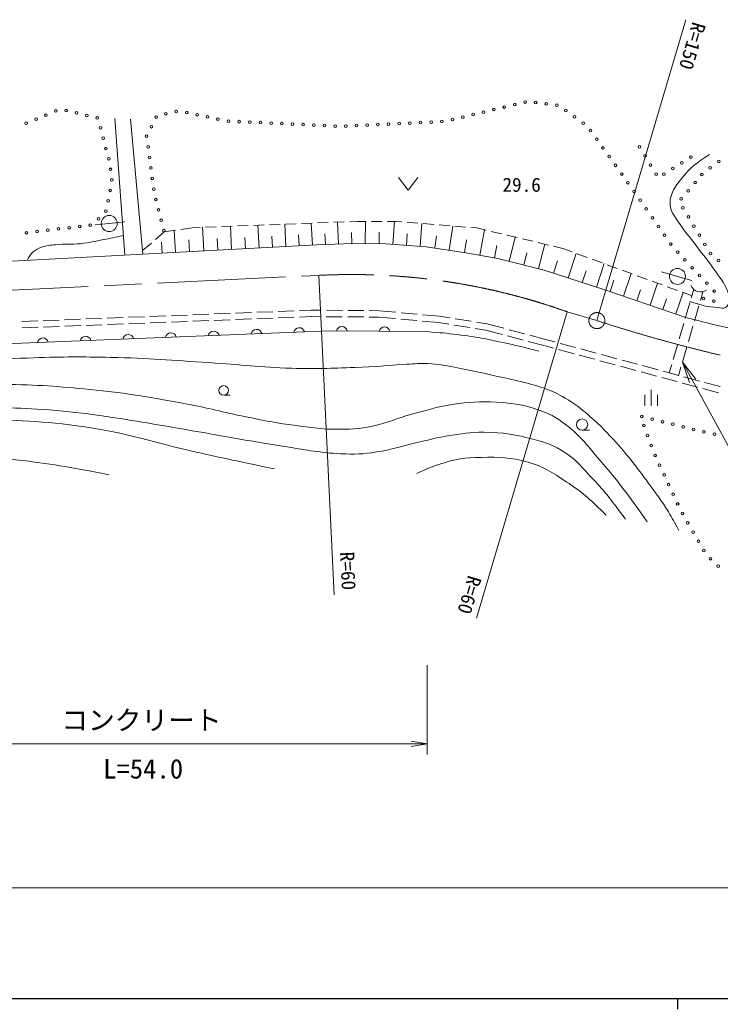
# Model space of a CAD drawing. Units: millimetres, scale not verified. Extents: x 40000 to 680000, y 20000 to 380000.
# Drawn here: x 206432 to 271986, y 204000 to 296591 of the extents above; entities that cross this region are included whole.
import ezdxf
from ezdxf.enums import TextEntityAlignment as Align

# ---------------------------------------------------------------- set-up
doc = ezdxf.new("R2010")
doc.units = ezdxf.units.MM
doc.header["$LTSCALE"] = 1000
doc.linetypes.add('CHAIN', pattern=[18.5, 12, -1.5, 3.5, -1.5])
for name, color, linetype, lineweight in [('M-BMK', 2, 'CHAIN', 13), ('M-STR-HTXT', 7, 'Continuous', 13), ('M-TTL-BAND', 7, 'Continuous', 25), ('M-WORK', 1, 'Continuous', 13)]:
    doc.layers.add(name, color=color, linetype=linetype, lineweight=lineweight)
doc.styles.add('ＭＳ ゴシック', font='')
doc.styles.get('ＭＳ ゴシック').set_extended_font_data('MS Gothic')

# ---------------------------------------------------------------- blocks, each defined once
blk = doc.blocks.new('open_arrow')
at = {"color": 0, "linetype": 'Continuous', "lineweight": -2}
blk.add_lwpolyline([(7.5, 1.25), (0, 0), (7.5, -1.25)], dxfattribs=at)

msp = doc.modelspace()

# ---------------------------------------------------------------- linework, layer by layer
at = {"layer": 'M-BMK'}
for p, q in [((145398, 268349), (234408, 272673)), ((257660, 269264), (260443, 268440))]:
    msp.add_line(p, q, dxfattribs=at)
msp.add_circle((260443, 268440), 750, dxfattribs=at)
for centre, radius, start, end in [((237498, 212753), 60000, 70.36549, 92.95278), ((306666, 411141), 150000, 252.05186, 279.88688)]:
    msp.add_arc(centre, radius, start, end, dxfattribs=at)
at = {"layer": 'M-STR-HTXT'}
for p, q in [((260443, 268440), (268772, 296591)), ((234408, 272673), (235860, 242781)), ((257660, 269264), (249176, 240590)), ((244569, 236196), (244569, 227834)), ((191738, 228834), (244569, 228834)), ((115422, 215350), (437617, 215350))]:
    msp.add_line(p, q, dxfattribs=at)
msp.add_lwpolyline([(268447, 264557), (277300, 248398), (304800, 248398)], dxfattribs=at)
at = {"layer": 'M-TTL-BAND'}
for p, q in [((40000, 205000), (579000, 205000)), ((268000, 205000), (268000, 204000))]:
    msp.add_line(p, q, dxfattribs=at)
at = {"layer": 'M-WORK'}
for p, q in [((215313, 287355), (216270, 274563)), ((216791, 287285), (217961, 274653)), ((241888, 281842), (242788, 280642)), ((242788, 280642), (243688, 281842)), ((214807, 277529), (213494, 277388)), ((214807, 277529), (216261, 277670)), ((219948, 276737), (221015, 276898)), ((220991, 274815), (220881, 276878)), ((221509, 276973), (222575, 277135)), ((222575, 277135), (223309, 277163)), ((223649, 274956), (223531, 277172)), ((223808, 277182), (224808, 277220)), ((225307, 277239), (226306, 277277)), ((226260, 275095), (226144, 277271)), ((226806, 277296), (227805, 277334)), ((228305, 277353), (229304, 277391)), ((228824, 275232), (228710, 277368)), ((229804, 277409), (230803, 277447)), ((231341, 275366), (231230, 277464)), ((231303, 277466), (232302, 277504)), ((232802, 277523), (233801, 277561)), ((233814, 275497), (233704, 277557)), ((234301, 277580), (235300, 277618)), ((235800, 277637), (236799, 277675)), ((236267, 275607), (236180, 277651)), ((237299, 277694), (238032, 277722)), ((238032, 277722), (238838, 277722)), ((238761, 275643), (238792, 277722)), ((239338, 277722), (240338, 277722)), ((240838, 277722), (241644, 277722)), ((241349, 275568), (241496, 277722)), ((241644, 277722), (242180, 277678)), ((242679, 277638), (243676, 277558)), ((243909, 275394), (244053, 277527)), ((244174, 277517), (245171, 277437)), ((245669, 277397), (246666, 277316)), ((246629, 275029), (246972, 277291)), ((247164, 277276), (248161, 277195)), ((248659, 277155), (249196, 277112)), ((249196, 277112), (250069, 276904)), ((249495, 274555), (249927, 276938)), ((219128, 276029), (219948, 276737)), ((222320, 274885), (222261, 275993)), ((224955, 275026), (224897, 276113)), ((227542, 275163), (227485, 276232)), ((230083, 275299), (230027, 276348)), ((232578, 275431), (232523, 276461)), ((235041, 275554), (234997, 276576)), ((237514, 275660), (237469, 276699)), ((240056, 275623), (240072, 276702)), ((242629, 275481), (242701, 276548)), ((245271, 275235), (245443, 276366)), ((248065, 274811), (248247, 276008)), ((250555, 276788), (251528, 276556)), ((252014, 276440), (252987, 276208)), ((252238, 273986), (252802, 276252)), ((253473, 276092), (254446, 275860)), ((217930, 274994), (218750, 275702)), ((219753, 274749), (219698, 275781)), ((250874, 274305), (251082, 275455)), ((254933, 275744), (255905, 275513)), ((254990, 273301), (255561, 275595)), ((256392, 275397), (257264, 275189)), ((257264, 275189), (258116, 274876)), ((253614, 273643), (253899, 274790)), ((257756, 272438), (258505, 274734)), ((258586, 274704), (259525, 274360)), ((259994, 274188), (260933, 273844)), ((256378, 272888), (256753, 274036)), ((260397, 271576), (261116, 273777)), ((261403, 273672), (262341, 273328)), ((262811, 273156), (263750, 272812)), ((259076, 272007), (259436, 273108)), ((262946, 270720), (263667, 272842)), ((264219, 272640), (265158, 272296)), ((267982, 272574), (266504, 272996)), ((267982, 272574), (269342, 272199)), ((261673, 271153), (262034, 272214)), ((264184, 270300), (264534, 271331)), ((265421, 269880), (266122, 271943)), ((265628, 272124), (266567, 271780)), ((267036, 271607), (267975, 271263)), ((269276, 270568), (269509, 271359)), ((266624, 269472), (266965, 270474)), ((267827, 269063), (268508, 271068)), ((268445, 271091), (269296, 270779)), ((270140, 270314), (270372, 271105)), ((268712, 268649), (269135, 270088)), ((269575, 268395), (269999, 269834)), ((210623, 268513), (212122, 268572)), ((212622, 268591), (214121, 268650)), ((214620, 268669), (216119, 268728)), ((216619, 268747), (218118, 268806)), ((218617, 268825), (220116, 268884)), ((220616, 268903), (222115, 268962)), ((222614, 268981), (224113, 269040)), ((224613, 269059), (226112, 269118)), ((224630, 268460), (226129, 268518)), ((226611, 269137), (228110, 269196)), ((226629, 268538), (228128, 268596)), ((228610, 269216), (230109, 269274)), ((228627, 268616), (230126, 268674)), ((230608, 269294), (232107, 269352)), ((230626, 268694), (232125, 268752)), ((232607, 269372), (233701, 269414)), ((232624, 268772), (233711, 268814)), ((233701, 269414), (234629, 269407)), ((233711, 268814), (234619, 268808)), ((235119, 268804), (236619, 268793)), ((235129, 269404), (236629, 269393)), ((237119, 268789), (238619, 268778)), ((237129, 269389), (238629, 269378)), ((239119, 268774), (240028, 268768)), ((239129, 269374), (240057, 269367)), ((240028, 268768), (241587, 268625)), ((240057, 269367), (241639, 269223)), ((242085, 268580), (243579, 268443)), ((242137, 269178), (243630, 269041)), ((244128, 268996), (245710, 268851)), ((245710, 268851), (246692, 268696)), ((247186, 268617), (248667, 268382)), ((206627, 268357), (208125, 268416)), ((206644, 267757), (208143, 267816)), ((208625, 268435), (210124, 268494)), ((208643, 267835), (210141, 267894)), ((210641, 267913), (212140, 267972)), ((212640, 267991), (214138, 268050)), ((214638, 268070), (216137, 268128)), ((216636, 268148), (218135, 268206)), ((218635, 268226), (220134, 268284)), ((220633, 268304), (222132, 268362)), ((222632, 268382), (224131, 268440)), ((244076, 268398), (245635, 268256)), ((245635, 268256), (246592, 268104)), ((247086, 268025), (248567, 267790)), ((249061, 267712), (250018, 267560)), ((249161, 268304), (250143, 268148)), ((250143, 268148), (251749, 267719)), ((252233, 267591), (253682, 267204)), ((268148, 266730), (268571, 268169)), ((269011, 266476), (269434, 267916)), ((250018, 267560), (251609, 267136)), ((252092, 267007), (253542, 266620)), ((254165, 267075), (255772, 266647)), ((254025, 266492), (255616, 266067)), ((255616, 266067), (256374, 265862)), ((255772, 266647), (256521, 266444)), ((257004, 266313), (258452, 265922)), ((258935, 265791), (260383, 265399)), ((267584, 264812), (268007, 266251)), ((268447, 264558), (268870, 265997)), ((256856, 265732), (258304, 265340)), ((258787, 265209), (260235, 264818)), ((260865, 265269), (262313, 264877)), ((260718, 264687), (262166, 264295)), ((262648, 264165), (264096, 263773)), ((262796, 264747), (264244, 264355)), ((264726, 264224), (266174, 263833)), ((267210, 263541), (267443, 264332)), ((268074, 263287), (268306, 264078)), ((264579, 263643), (266027, 263251)), ((266509, 263120), (267957, 262729)), ((266657, 263702), (268105, 263310)), ((268588, 263180), (270036, 262788)), ((268440, 262598), (269888, 262206)), ((270371, 262076), (271819, 261684)), ((270518, 262657), (271966, 262266)), ((225514, 261454), (226114, 261454)), ((264927, 260457), (264927, 261507)), ((265527, 260457), (265527, 261957)), ((266127, 260457), (266127, 261507)), ((259059, 258188), (259759, 258188))]:
    msp.add_line(p, q, dxfattribs=at)
for points in [[(160837, 271614), (234220, 275519), (237533, 275661), (240676, 275614), (244475, 275356), (248181, 274793), (251160, 274254), (255499, 273175), (261175, 271322), (268774, 268742), (271495, 268038), (274802, 267288), (277687, 266725), (280759, 266303), (284864, 265787), (289250, 265458), (293917, 265294), (299710, 265318), (303322, 265411), (312452, 266086)], [(244569, 267406), (235433, 267494), (191738, 265734)]]:
    msp.add_lwpolyline(points, dxfattribs=at)
for centre, radius in [((253725, 288897), 125), ((254714, 288846), 125), ((209808, 288057), 125), ((210758, 288109), 125), ((211730, 287874), 125), ((221072, 287997), 125), ((222051, 287920), 125), ((249837, 287956), 125), ((250809, 288192), 125), ((251781, 288427), 125), ((252753, 288662), 125), ((255707, 288727), 125), ((256700, 288609), 125), ((257540, 288100), 125), ((207035, 286911), 125), ((207959, 287293), 125), ((208884, 287675), 125), ((212702, 287639), 125), ((213674, 287405), 125), ((219207, 287479), 125), ((220092, 287801), 125), ((223028, 287708), 125), ((224005, 287495), 125), ((224982, 287282), 125), ((225964, 287103), 125), ((226963, 287057), 125), ((227961, 287011), 125), ((228960, 286965), 125), ((229959, 286919), 125), ((242945, 286924), 125), ((243944, 286971), 125), ((244943, 287018), 125), ((245942, 287065), 125), ((246921, 287251), 125), ((247893, 287486), 125), ((248865, 287721), 125), ((258350, 287514), 125), ((259160, 286927), 125), ((213977, 286484), 125), ((218753, 286587), 125), ((230958, 286873), 125), ((231957, 286827), 125), ((232956, 286781), 125), ((233955, 286735), 125), ((234954, 286689), 125), ((235953, 286643), 125), ((236952, 286643), 125), ((237951, 286690), 125), ((238950, 286737), 125), ((239949, 286783), 125), ((240948, 286830), 125), ((241946, 286877), 125), ((259849, 286220), 125), ((214238, 285518), 125), ((218305, 285695), 125), ((260432, 285408), 125), ((214498, 284552), 125), ((218438, 284704), 125), ((261015, 284596), 125), ((264427, 284707), 125), ((214758, 283587), 125), ((218570, 283713), 125), ((261599, 283783), 125), ((264948, 283853), 125), ((269250, 283728), 125), ((271854, 283343), 125), ((214909, 282599), 125), ((218703, 282722), 125), ((262182, 282971), 125), ((265468, 282999), 125), ((267556, 282666), 125), ((268403, 283197), 125), ((271054, 282744), 125), ((215046, 281609), 125), ((218835, 281731), 125), ((262765, 282159), 125), ((265988, 282145), 125), ((266708, 282135), 125), ((269631, 281356), 125), ((270279, 282118), 125), ((214903, 280627), 125), ((218968, 280739), 125), ((263348, 281346), 125), ((263920, 280526), 125), ((268984, 280593), 125), ((214701, 279648), 125), ((219154, 279759), 125), ((264492, 279706), 125), ((268336, 279831), 125), ((214477, 278680), 125), ((219408, 278792), 125), ((265064, 278885), 125), ((268492, 279003), 125), ((213789, 277954), 125), ((214807, 277529), 750), ((219662, 277825), 125), ((265636, 278065), 125), ((269006, 278145), 125), ((208064, 276786), 125), ((209057, 276903), 125), ((210050, 277020), 125), ((211044, 277137), 125), ((212037, 277254), 125), ((213030, 277371), 125), ((219917, 276857), 125), ((266208, 277245), 125), ((269520, 277287), 125), ((207072, 276665), 125), ((266781, 276425), 125), ((270034, 276429), 125), ((267353, 275605), 125), ((270548, 275572), 125), ((268005, 274850), 125), ((268690, 274122), 125), ((271070, 274720), 125), ((271820, 274059), 125), ((267982, 272574), 750), ((269376, 273393), 125), ((270061, 272665), 125), ((270747, 271937), 125), ((271432, 271209), 125), ((270431, 270494), 125), ((271400, 270251), 125), ((225514, 261904), 450), ((264636, 259459), 125), ((265607, 259220), 125), ((259058, 258713), 525), ((264852, 258623), 125), ((266577, 258980), 125), ((267548, 258740), 125), ((268519, 258500), 125), ((269490, 258260), 125), ((265186, 257681), 125), ((270461, 258020), 125), ((271441, 257821), 125), ((265520, 256738), 125), ((265883, 255807), 125), ((266307, 254902), 125), ((266732, 253996), 125), ((267156, 253091), 125), ((267580, 252185), 125), ((268004, 251279), 125), ((268443, 250382), 125), ((268945, 249517), 125), ((269447, 248652), 125), ((269949, 247787), 125), ((270451, 246922), 125), ((271088, 246162), 125), ((271803, 245463), 125)]:
    msp.add_circle(centre, radius, dxfattribs=at)
for centre, radius, start, end in [((270162, 272141), 1015, 202.20579, 302.85817), ((228579, 267105), 512, 14.98573, 169.62497), ((232576, 267266), 512, 14.98573, 169.62497), ((236568, 267370), 512, 12.12877, 166.76801), ((240568, 267332), 512, 12.12877, 166.76801), ((208595, 266301), 512, 14.98573, 169.62497), ((212592, 266461), 512, 14.98573, 169.62497), ((216589, 266622), 512, 14.98573, 169.62497), ((220586, 266783), 512, 14.98573, 169.62497), ((224582, 266944), 512, 14.98573, 169.62497)]:
    msp.add_arc(centre, radius, start, end, dxfattribs=at)
for points, knots in [([(269104, 270229), (270298, 269892), (270697, 269704), (271755, 269667), (272039, 269656), (272248, 269506), (272482, 269667), (272719, 269829), (272793, 270019), (272857, 270300), (272945, 270685), (272763, 270915), (272623, 271285), (272324, 272069), (271963, 272417), (271497, 273114), (270879, 274039), (270451, 274499), (269785, 275389), (269086, 276322), (268631, 276800), (268002, 277782), (267710, 278237), (267468, 278474), (267345, 279001), (267216, 279559), (267310, 279928), (267533, 280456), (267786, 281052), (268050, 281328), (268448, 281839), (269246, 282865), (269763, 283134), (270981, 283997)], [0, 0, 0, 0, 1, 1, 1, 2, 2, 2, 3, 3, 3, 4, 4, 4, 5, 5, 5, 6, 6, 6, 7, 7, 7, 8, 8, 8, 9, 9, 9, 10, 10, 10, 11, 11, 11, 11]), ([(207111, 274076), (207316, 274447), (207401, 274615), (207691, 274866), (207954, 275094), (208134, 275199), (208465, 275311), (208958, 275479), (209260, 275493), (209778, 275546), (210690, 275639), (211212, 275536), (212123, 275640), (212974, 275736), (213442, 275849), (214281, 276015), (215007, 276159), (215244, 276212), (216131, 276417)], [0, 0, 0, 0, 1, 1, 1, 2, 2, 2, 3, 3, 3, 4, 4, 4, 5, 5, 5, 6, 6, 6, 6]), ([(244569, 267406), (245911, 267308), (246288, 267265), (247385, 267130), (249251, 266901), (250288, 266693), (252123, 266286), (253255, 266034), (253636, 265946), (255008, 265582)], [0, 0, 0, 0, 1, 1, 1, 2, 2, 2, 3, 3, 3, 3]), ([(109479, 263170), (110960, 263248), (111410, 263270), (112645, 263205), (113917, 263139), (114624, 263015), (115882, 262818), (117416, 262579), (118260, 262355), (119787, 262079), (121557, 261760), (122552, 261604), (124326, 261305), (126222, 260986), (127306, 260923), (129181, 260496), (130504, 260195), (131217, 259915), (132523, 259546), (133553, 259256), (134101, 258951), (135162, 258808), (136320, 258651), (136986, 258809), (138152, 258878), (140084, 258993), (141153, 259203), (143078, 259406), (145853, 259698), (147407, 259873), (150184, 260144), (153275, 260447), (155009, 260590), (158100, 260883), (161522, 261208), (163441, 261371), (166860, 261728), (170285, 262084), (172194, 262376), (175620, 262713), (178983, 263044), (180872, 263171), (184240, 263452), (187125, 263692), (188740, 263849), (191628, 264050), (194278, 264234), (195766, 264286), (198418, 264437), (202060, 264644), (204096, 264836), (207741, 264964), (210557, 265063), (212137, 265057), (214953, 265000), (218558, 264926), (220572, 264727), (224171, 264507), (227182, 264323), (228861, 264079), (231876, 263979), (234183, 263903), (235478, 263981), (237786, 264050), (239695, 264107), (240758, 264261), (242665, 264355), (243434, 264392), (243866, 264460), (244635, 264425), (245615, 264380), (246156, 264247), (247121, 264073), (248651, 263797), (249500, 263603), (251015, 263252), (252783, 262843), (253800, 262691), (255518, 262103), (256321, 261828), (256754, 261613), (257488, 261188), (258458, 260627), (258953, 260219), (259792, 259476), (260830, 258557), (261377, 257999), (262302, 256966), (263533, 255592), (264145, 254752), (265242, 253268), (266014, 252223), (266463, 251645), (267134, 250532), (267532, 249872), (267668, 249640), (268103, 248812)], [0, 0, 0, 0, 1, 1, 1, 2, 2, 2, 3, 3, 3, 4, 4, 4, 5, 5, 5, 6, 6, 6, 7, 7, 7, 8, 8, 8, 9, 9, 9, 10, 10, 10, 11, 11, 11, 12, 12, 12, 13, 13, 13, 14, 14, 14, 15, 15, 15, 16, 16, 16, 17, 17, 17, 18, 18, 18, 19, 19, 19, 20, 20, 20, 21, 21, 21, 22, 22, 22, 23, 23, 23, 24, 24, 24, 25, 25, 25, 26, 26, 26, 27, 27, 27, 28, 28, 28, 29, 29, 29, 30, 30, 30, 31, 31, 31, 32, 32, 32, 32]), ([(113030, 260691), (114675, 260754), (115166, 260771), (116532, 260691), (117926, 260610), (118712, 260543), (120082, 260269), (121529, 259980), (122317, 259711), (123725, 259268), (125367, 258753), (126252, 258358), (127868, 257767), (128994, 257356), (129587, 257009), (130745, 256704), (132102, 256347), (132884, 256207), (134279, 256063), (135683, 255918), (136482, 255977), (137891, 256047), (139657, 256136), (140644, 256267), (142394, 256516), (144093, 256758), (145029, 256994), (146726, 257251), (149094, 257610), (150439, 257678), (152808, 258033), (154479, 258284), (155410, 258461), (157077, 258737), (159282, 259102), (160507, 259376), (162722, 259675), (165638, 260069), (167289, 260155), (170211, 260504), (173421, 260886), (175208, 261189), (178420, 261551), (180695, 261808), (181967, 262001), (184253, 262130), (186058, 262232), (187073, 262149), (188881, 262177), (191966, 262224), (193693, 262279), (196777, 262333), (200170, 262393), (202071, 262550), (205463, 262470), (208639, 262395), (210418, 262257), (213578, 261930), (216860, 261592), (218685, 261268), (221928, 260664), (224149, 260250), (225365, 259885), (227581, 259444), (229151, 259132), (230026, 258917), (231615, 258717), (233495, 258480), (234551, 258240), (236446, 258272), (237671, 258292), (238367, 258346), (239566, 258600), (240952, 258893), (241669, 259285), (243037, 259655), (244547, 260064), (245382, 260375), (246931, 260594), (248520, 260818), (249432, 260898), (251035, 260805), (252664, 260710), (253600, 260571), (255140, 260031), (256290, 259627), (256889, 259226), (257837, 258459), (259208, 257350), (259751, 256482), (260909, 255152), (262699, 253097), (263225, 252297), (265155, 249617)], [0, 0, 0, 0, 1, 1, 1, 2, 2, 2, 3, 3, 3, 4, 4, 4, 5, 5, 5, 6, 6, 6, 7, 7, 7, 8, 8, 8, 9, 9, 9, 10, 10, 10, 11, 11, 11, 12, 12, 12, 13, 13, 13, 14, 14, 14, 15, 15, 15, 16, 16, 16, 17, 17, 17, 18, 18, 18, 19, 19, 19, 20, 20, 20, 21, 21, 21, 22, 22, 22, 23, 23, 23, 24, 24, 24, 25, 25, 25, 26, 26, 26, 27, 27, 27, 28, 28, 28, 29, 29, 29, 30, 30, 30, 31, 31, 31, 31]), ([(115106, 259272), (116693, 259210), (117162, 259187), (118468, 259022), (119886, 258843), (120680, 258704), (122064, 258350), (123133, 258076), (123697, 257803), (124723, 257396), (126529, 256679), (127451, 256059), (129273, 255379), (131077, 254705), (132120, 254399), (133995, 253956), (134856, 253753), (135343, 253638), (136223, 253542), (137573, 253394), (138337, 253373), (139694, 253354), (141216, 253332), (142074, 253339), (143588, 253495), (145092, 253650), (145930, 253798), (147411, 254104), (149154, 254466), (150110, 254760), (151820, 255254), (153813, 255829), (154896, 256264), (156886, 256849), (158343, 257276), (159150, 257565), (160639, 257857), (162324, 258188), (163293, 258224), (165002, 258397), (167233, 258622), (168490, 258668), (170724, 258866), (173365, 259099), (174841, 259262), (177479, 259522), (180769, 259847), (182607, 260073), (185899, 260367), (188709, 260618), (190279, 260866), (193100, 260930), (195372, 260981), (196646, 260873), (198917, 260766), (201256, 260655), (202560, 260470), (204897, 260320), (206564, 260213), (207502, 260227), (209166, 260085), (211114, 259919), (212203, 259794), (214138, 259522), (217439, 259059), (219271, 258690), (222559, 258139), (226042, 257555), (227979, 257141), (231471, 256614), (233416, 256320), (234502, 256077), (236467, 255981), (237777, 255917), (238525, 255944), (239821, 256145), (241270, 256370), (242049, 256666), (243480, 256989), (244642, 257252), (245282, 257459), (246459, 257646), (247786, 257858), (248538, 258013), (249883, 257998), (251734, 257977), (252782, 257784), (254574, 257318), (255758, 257010), (256432, 256763), (257459, 256098), (258623, 255344), (259080, 254661), (260039, 253659), (261358, 252280), (261751, 251697), (263111, 249859)], [0, 0, 0, 0, 1, 1, 1, 2, 2, 2, 3, 3, 3, 4, 4, 4, 5, 5, 5, 6, 6, 6, 7, 7, 7, 8, 8, 8, 9, 9, 9, 10, 10, 10, 11, 11, 11, 12, 12, 12, 13, 13, 13, 14, 14, 14, 15, 15, 15, 16, 16, 16, 17, 17, 17, 18, 18, 18, 19, 19, 19, 20, 20, 20, 21, 21, 21, 22, 22, 22, 23, 23, 23, 24, 24, 24, 25, 25, 25, 26, 26, 26, 27, 27, 27, 28, 28, 28, 29, 29, 29, 30, 30, 30, 31, 31, 31, 32, 32, 32, 32]), ([(180229, 258143), (182641, 258580), (183309, 258686), (185295, 258952), (187908, 259302), (189380, 259515), (192015, 259585), (195932, 259691), (198130, 259521), (202042, 259304), (206143, 259076), (208461, 259082), (212526, 258495), (216654, 257899), (218867, 257034), (222940, 256138), (225796, 255509), (226698, 255313), (230257, 254555)], [0, 0, 0, 0, 1, 1, 1, 2, 2, 2, 3, 3, 3, 4, 4, 4, 5, 5, 5, 6, 6, 6, 6]), ([(161218, 251538), (163358, 252176), (163915, 252335), (165651, 252822), (168196, 253535), (169614, 253972), (172195, 254546), (174369, 255029), (175612, 255194), (177824, 255460), (180722, 255810), (182365, 255825), (185282, 255953), (187548, 256052), (188820, 256030), (191087, 256094), (192420, 256131), (193166, 256208), (194500, 256199), (199031, 256168), (201578, 255983), (206074, 255425), (209500, 255001), (210689, 254807), (214800, 254018)], [0, 0, 0, 0, 1, 1, 1, 2, 2, 2, 3, 3, 3, 4, 4, 4, 5, 5, 5, 6, 6, 6, 7, 7, 7, 8, 8, 8, 8]), ([(243591, 254132), (244537, 254602), (244877, 254729), (245737, 255012), (247193, 255490), (248076, 255628), (249607, 255645), (251334, 255665), (252346, 255668), (254005, 255188), (255629, 254718), (256433, 254119), (257840, 253182), (259325, 252194), (259833, 251683), (261323, 250227)], [0, 0, 0, 0, 1, 1, 1, 2, 2, 2, 3, 3, 3, 4, 4, 4, 5, 5, 5, 5])]:
    msp.add_open_spline(points, degree=3, knots=knots, dxfattribs=at)

# ---------------------------------------------------------------- block references
at = {"layer": 'M-STR-HTXT'}
for p, xscale, yscale, rotation in [((268447, 264557), 267, 267, 298.7), ((244569, 228834), 200, 200, 180)]:
    msp.add_blockref('open_arrow', p, dxfattribs=dict(at, xscale=xscale, yscale=yscale, rotation=rotation))

# ---------------------------------------------------------------- texts
at = {"layer": 'M-STR-HTXT', "style": 'ＭＳ ゴシック'}
for s, rotation, p in [('R=150', 253.518, (269389, 294131)), ('R=60', 272.781, (237151, 245016)), ('R=60', 253.518, (248526, 242764))]:
    msp.add_text(s, height=1320, rotation=rotation, dxfattribs=at).set_placement(p, align=Align.MIDDLE_CENTER)
msp.add_text('コンクリート', height=1833, dxfattribs=at).set_placement((217818, 231051), align=Align.MIDDLE_CENTER)
msp.add_text('L=54.0', height=1833, dxfattribs=at).set_placement((217977, 225035), align=Align.BOTTOM_CENTER)
at = {"layer": 'M-WORK', "style": 'ＭＳ ゴシック'}
msp.add_text('29.6', height=1320, dxfattribs=at).set_placement((253401, 281153), align=Align.MIDDLE_CENTER)

doc.saveas('drawing.dxf')
